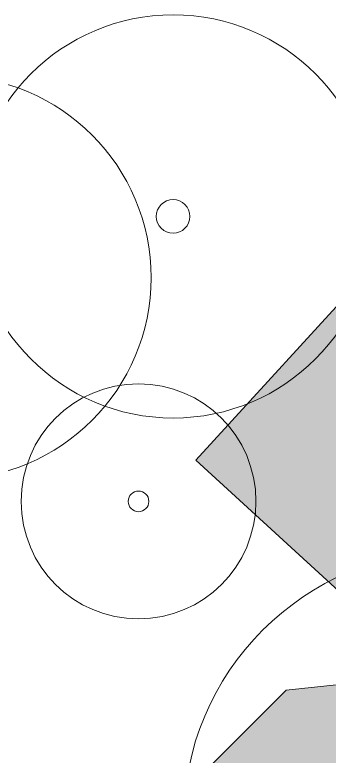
# Model space of a CAD drawing. Header units: metres. Extents: x -3 to 687, y -1 to 1371.
# Drawn here: x 59.03 to 69.18, y 309.64 to 333.54 of the extents above; entities that cross this region are included whole.
import ezdxf

# ---------------------------------------------------------------- set-up
doc = ezdxf.new("R2010")
doc.units = ezdxf.units.M
doc.header["$MEASUREMENT"] = 0
for name, color, linetype, lineweight, true_color in [('TPX_BUILDINGS', 7, 'CONTINUOUS', 0, 0x000000), ('TPX_BUILDINGS_HATCH', 7, 'CONTINUOUS', 0, 0xf0f0f0), ('TPX_BUILDINGS_SHADOWS_HATCH', 7, 'CONTINUOUS', 0, 0x000000), ('TPX_BUILDINGS_SHADOWS_OUTLINES', 7, 'CONTINUOUS', 0, 0x000000), ('TPX_VEGETATION_TREES_INDIVIDUAL', 7, 'CONTINUOUS', 0, 0x136734)]:
    doc.layers.add(name, color=color, linetype=linetype, lineweight=lineweight, true_color=true_color)

# ---------------------------------------------------------------- blocks, each defined once
blk = doc.blocks.new('TREETR008_CR087')
at = {"layer": 'TPX_VEGETATION_TREES_INDIVIDUAL'}
for radius in [8.72, 0.792]:
    blk.add_circle((0, 0, 0.036), radius, dxfattribs=at)
blk = doc.blocks.new('TREETR005_CR065')
at = {"layer": 'TPX_VEGETATION_TREES_INDIVIDUAL'}
for radius in [6.5, 0.542]:
    blk.add_circle((0, 0, 0.036), radius, dxfattribs=at)
blk = doc.blocks.new('TREETR003_CR038')
at = {"layer": 'TPX_VEGETATION_TREES_INDIVIDUAL'}
for radius in [3.79, 0.333]:
    blk.add_circle((0, 0, 0.036), radius, dxfattribs=at)

msp = doc.modelspace()

# ---------------------------------------------------------------- hatches: boundary and pattern name
at = {"layer": 'TPX_BUILDINGS_HATCH'}
msp.add_hatch(color=256, dxfattribs=at).paths.add_polyline_path([(70.575, 325.4), (64.877, 319.181), (75.002, 309.917), (80.691, 316.147), (70.575, 325.4)])
at = {"layer": 'TPX_BUILDINGS_SHADOWS_HATCH'}
msp.add_hatch(color=256, dxfattribs=at).paths.add_polyline_path([(67.791, 311.765), (63.548, 307.522), (70.889, 308.305), (72.118, 296.766), (76.361, 301.008), (75.369, 310.319), (75.002, 309.917), (72.44, 312.261), (67.791, 311.765)])

# ---------------------------------------------------------------- linework, layer by layer
at = {"layer": 'TPX_BUILDINGS', "elevation": 0.042}
msp.add_lwpolyline([(70.575, 325.4), (64.877, 319.181), (75.002, 309.917), (80.691, 316.147)], close=True, dxfattribs=at)
at = {"layer": 'TPX_BUILDINGS_SHADOWS_OUTLINES', "elevation": 0.039}
msp.add_lwpolyline([(67.791, 311.765), (63.548, 307.522), (70.889, 308.305), (72.118, 296.766), (76.361, 301.008), (75.369, 310.319), (75.002, 309.917), (72.44, 312.261)], close=True, dxfattribs=at)

# ---------------------------------------------------------------- block references
at = {"layer": 'TPX_VEGETATION_TREES_INDIVIDUAL'}
for name, p in [('TREETR005_CR065', (64.144, 327.045, 0.036)), ('TREETR005_CR065', (56.935, 325.07, 0.036)), ('TREETR003_CR038', (63.028, 317.858, 0.036)), ('TREETR008_CR087', (73.2, 307.539, 0.036))]:
    msp.add_blockref(name, p, dxfattribs=at)

doc.saveas('drawing.dxf')
